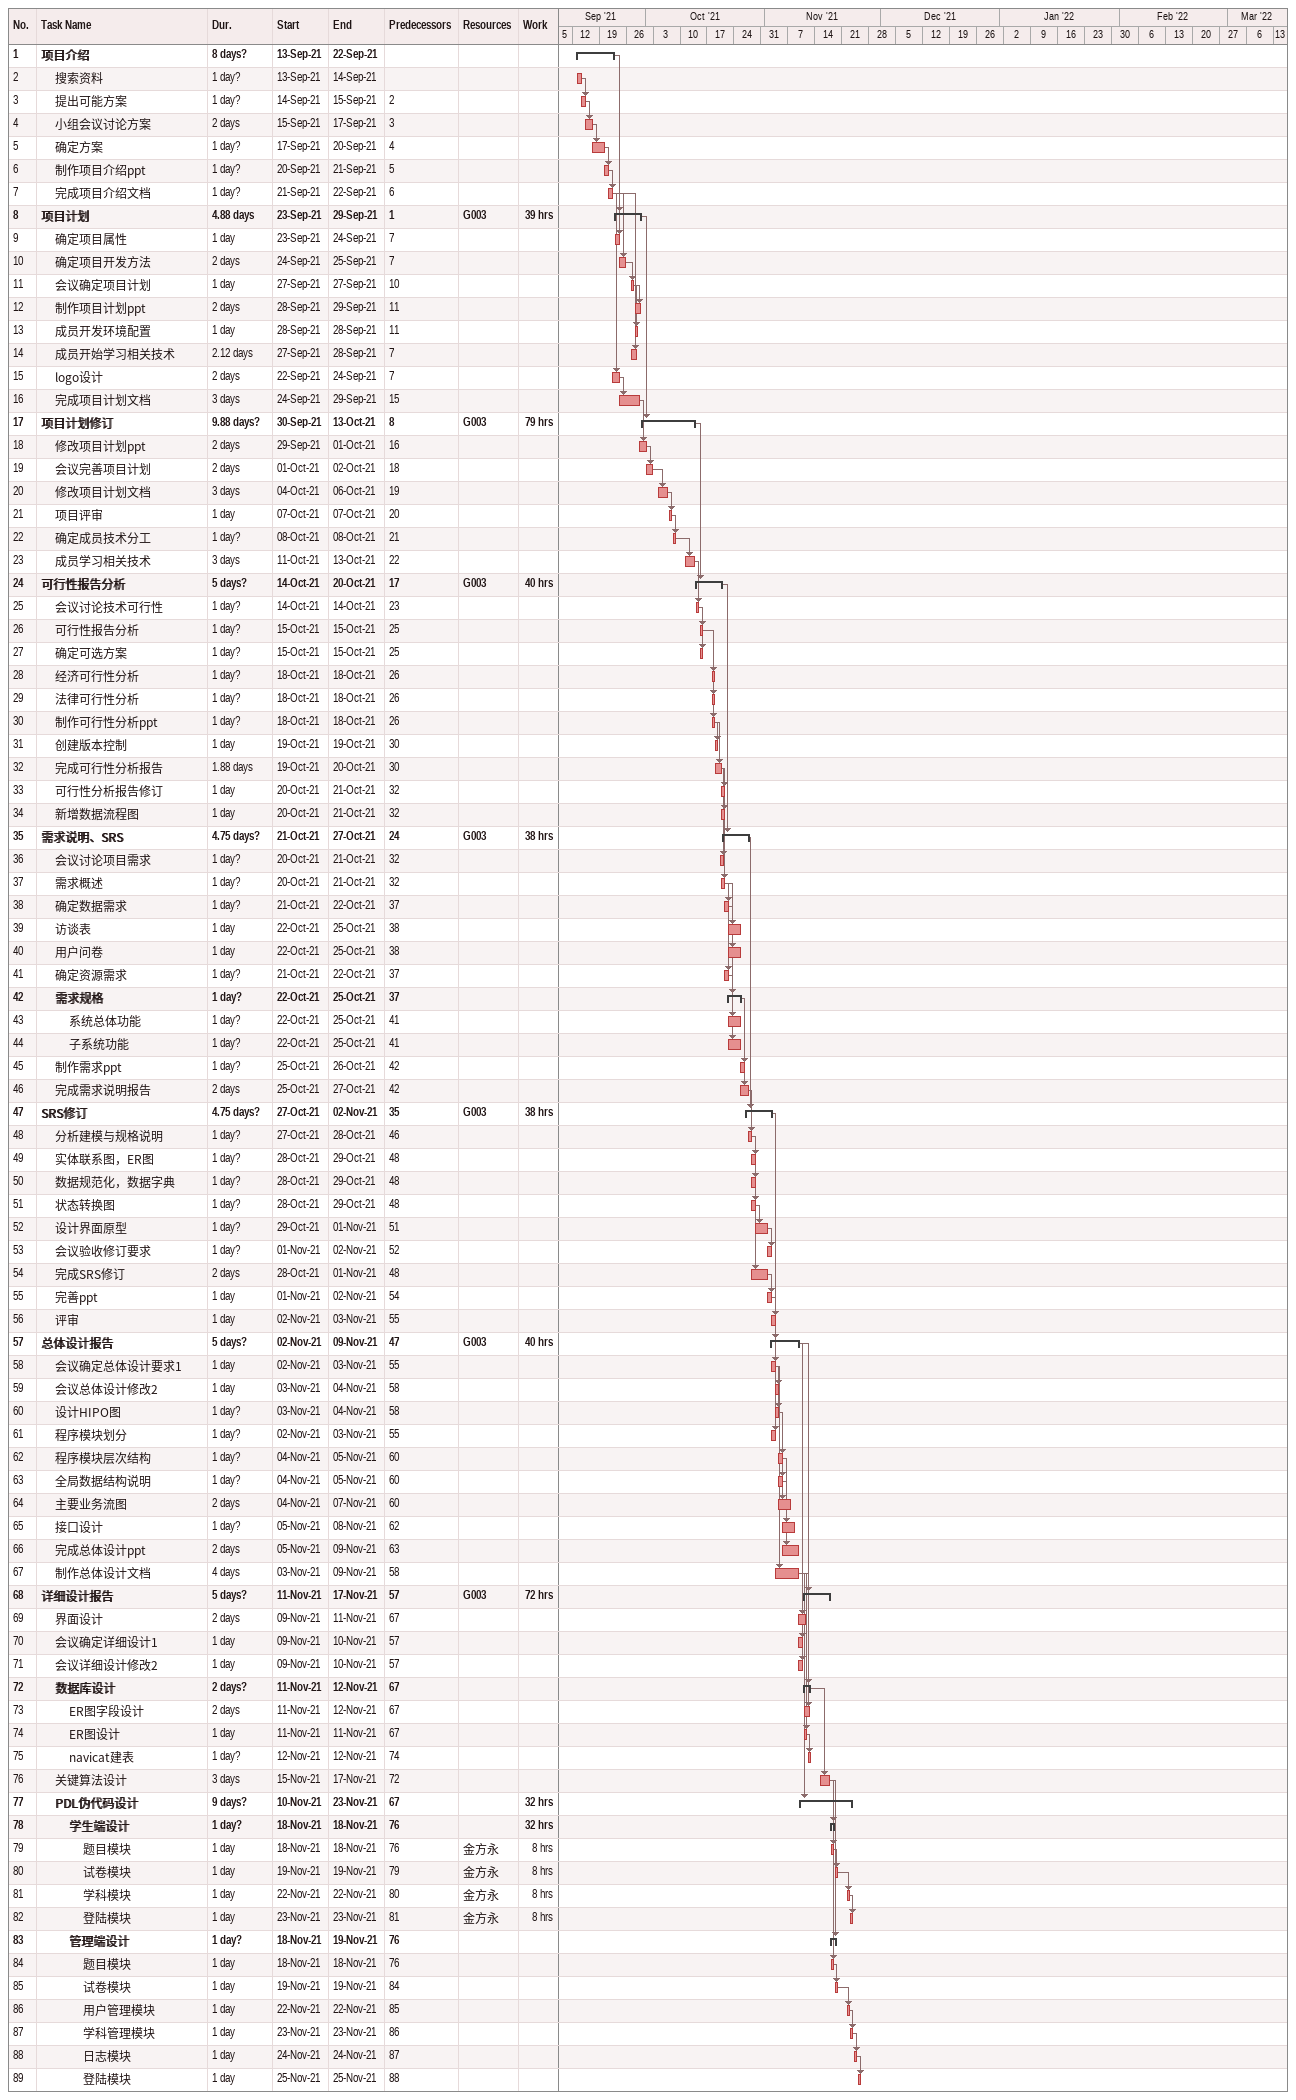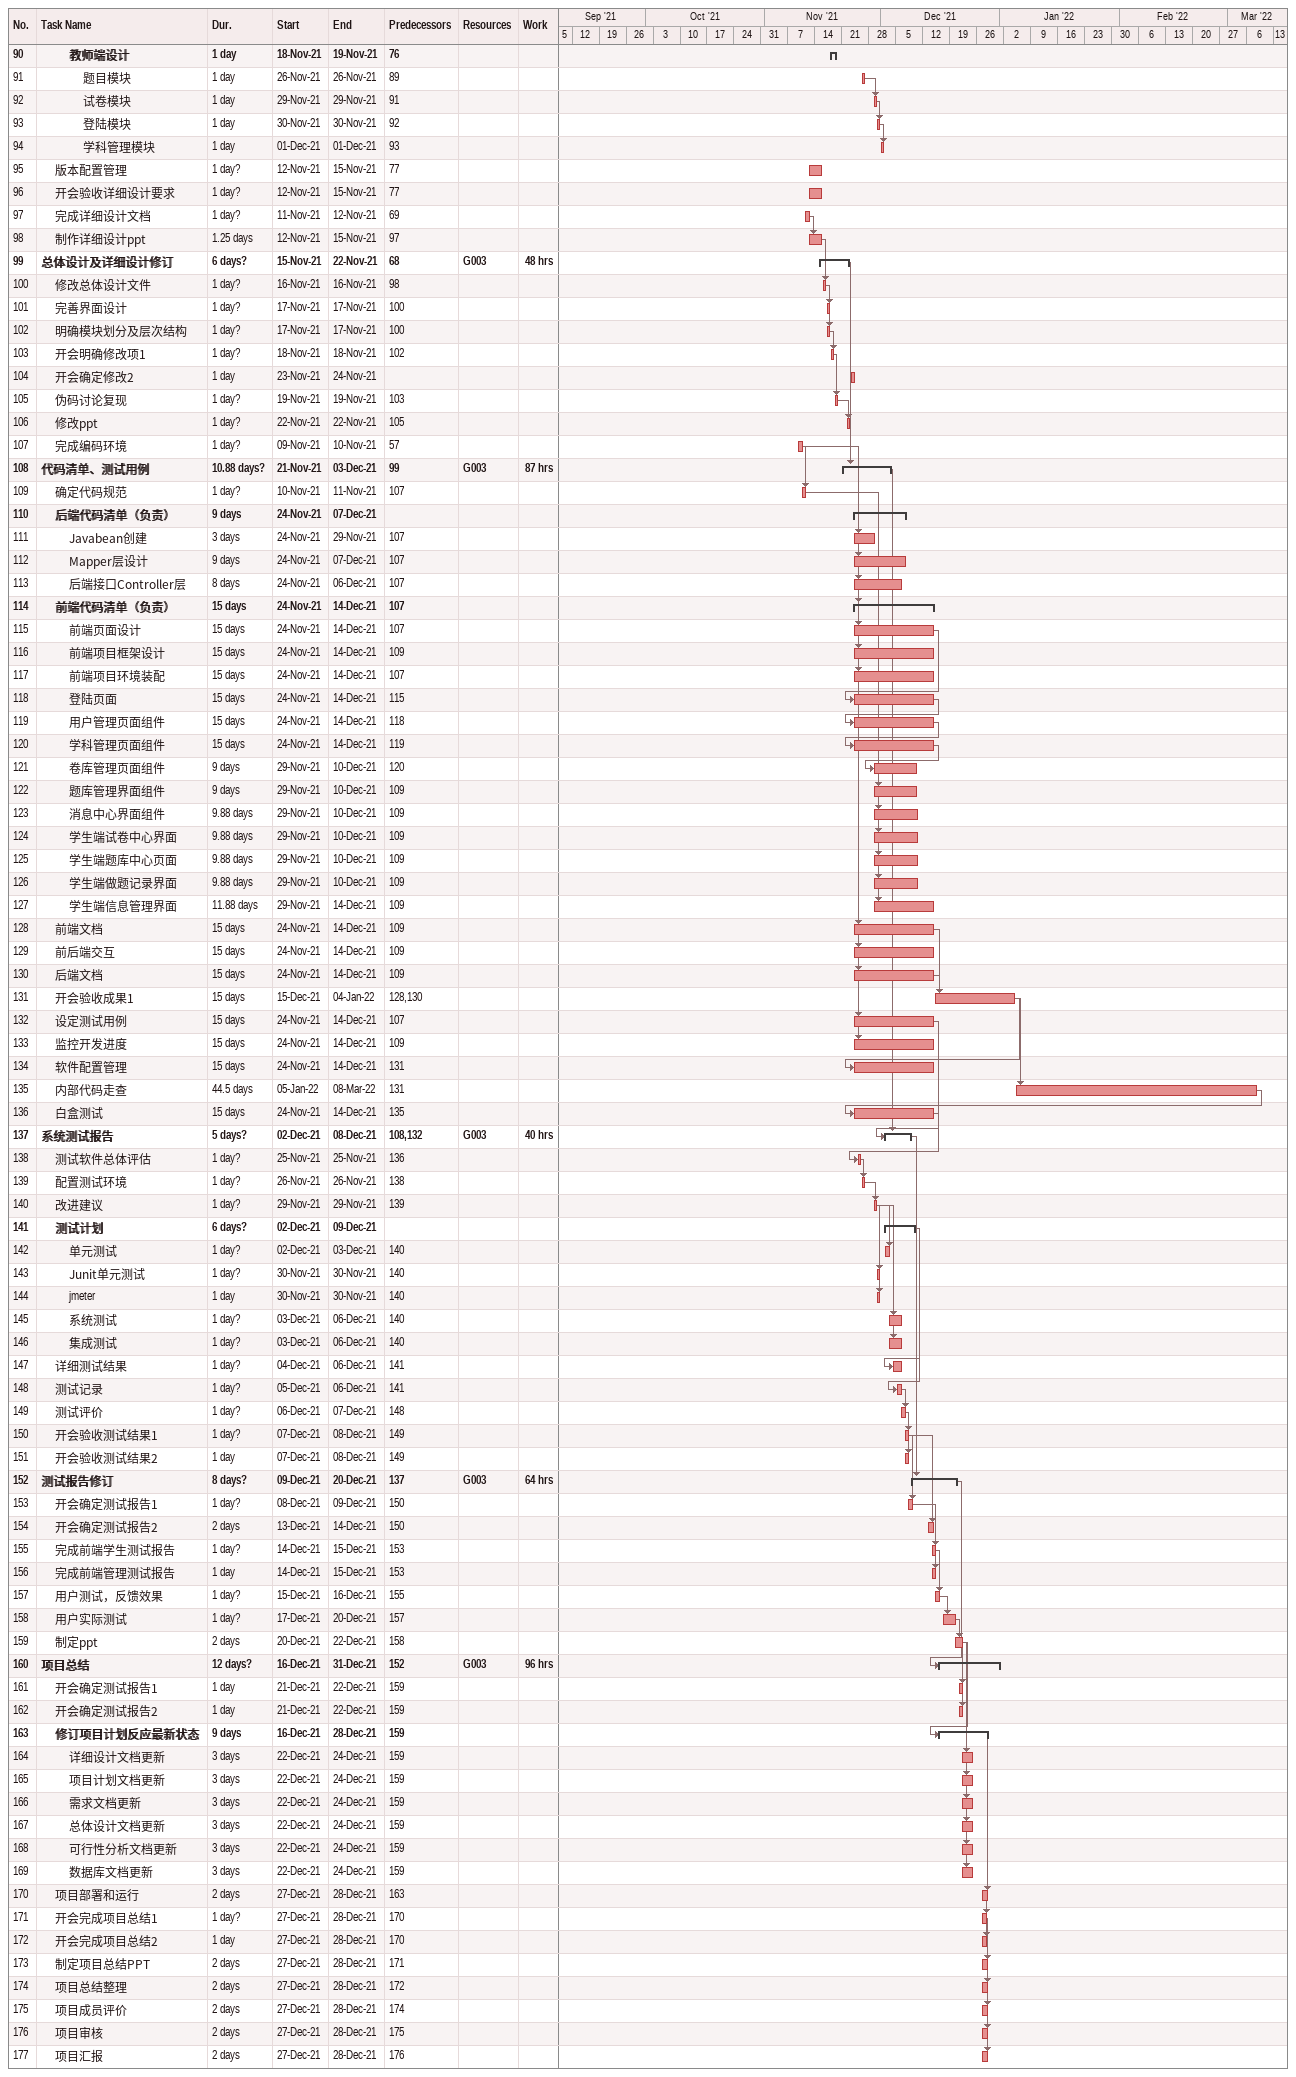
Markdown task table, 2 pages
| ID | Level | Task | Duration | Start | Finish | Predecessors | Resources | Work (h) |
|---|---|---|---|---|---|---|---|---|
| 1 | 1 | **项目介绍** | 8d? | 2021-09-13 | 2021-09-22 |  |  |  |
| 2 | 2 | 搜索资料 | 1d? | 2021-09-13 | 2021-09-14 |  |  |  |
| 3 | 2 | 提出可能方案 | 1d? | 2021-09-14 | 2021-09-15 | 2 |  |  |
| 4 | 2 | 小组会议讨论方案 | 2d | 2021-09-15 | 2021-09-17 | 3 |  |  |
| 5 | 2 | 确定方案 | 1d? | 2021-09-17 | 2021-09-20 | 4 |  |  |
| 6 | 2 | 制作项目介绍ppt | 1d? | 2021-09-20 | 2021-09-21 | 5 |  |  |
| 7 | 2 | 完成项目介绍文档 | 1d? | 2021-09-21 | 2021-09-22 | 6 |  |  |
| 8 | 1 | **项目计划** | 4.88d | 2021-09-23 | 2021-09-29 | 1 | G003 | 39 |
| 9 | 2 | 确定项目属性 | 1d | 2021-09-23 | 2021-09-24 | 7 |  |  |
| 10 | 2 | 确定项目开发方法 | 2d | 2021-09-24 | 2021-09-25 | 7 |  |  |
| 11 | 2 | 会议确定项目计划 | 1d | 2021-09-27 | 2021-09-27 | 10 |  |  |
| 12 | 2 | 制作项目计划ppt | 2d | 2021-09-28 | 2021-09-29 | 11 |  |  |
| 13 | 2 | 成员开发环境配置 | 1d | 2021-09-28 | 2021-09-28 | 11 |  |  |
| 14 | 2 | 成员开始学习相关技术 | 2.12d | 2021-09-27 | 2021-09-28 | 7 |  |  |
| 15 | 2 | logo设计 | 2d | 2021-09-22 | 2021-09-24 | 7 |  |  |
| 16 | 2 | 完成项目计划文档 | 3d | 2021-09-24 | 2021-09-29 | 15 |  |  |
| 17 | 1 | **项目计划修订** | 9.88d? | 2021-09-30 | 2021-10-13 | 8 | G003 | 79 |
| 18 | 2 | 修改项目计划ppt | 2d | 2021-09-29 | 2021-10-01 | 16 |  |  |
| 19 | 2 | 会议完善项目计划 | 2d | 2021-10-01 | 2021-10-02 | 18 |  |  |
| 20 | 2 | 修改项目计划文档 | 3d | 2021-10-04 | 2021-10-06 | 19 |  |  |
| 21 | 2 | 项目评审 | 1d | 2021-10-07 | 2021-10-07 | 20 |  |  |
| 22 | 2 | 确定成员技术分工 | 1d? | 2021-10-08 | 2021-10-08 | 21 |  |  |
| 23 | 2 | 成员学习相关技术 | 3d | 2021-10-11 | 2021-10-13 | 22 |  |  |
| 24 | 1 | **可行性报告分析** | 5d? | 2021-10-14 | 2021-10-20 | 17 | G003 | 40 |
| 25 | 2 | 会议讨论技术可行性 | 1d? | 2021-10-14 | 2021-10-14 | 23 |  |  |
| 26 | 2 | 可行性报告分析 | 1d? | 2021-10-15 | 2021-10-15 | 25 |  |  |
| 27 | 2 | 确定可选方案 | 1d? | 2021-10-15 | 2021-10-15 | 25 |  |  |
| 28 | 2 | 经济可行性分析 | 1d? | 2021-10-18 | 2021-10-18 | 26 |  |  |
| 29 | 2 | 法律可行性分析 | 1d? | 2021-10-18 | 2021-10-18 | 26 |  |  |
| 30 | 2 | 制作可行性分析ppt | 1d? | 2021-10-18 | 2021-10-18 | 26 |  |  |
| 31 | 2 | 创建版本控制 | 1d | 2021-10-19 | 2021-10-19 | 30 |  |  |
| 32 | 2 | 完成可行性分析报告 | 1.88d | 2021-10-19 | 2021-10-20 | 30 |  |  |
| 33 | 2 | 可行性分析报告修订 | 1d | 2021-10-20 | 2021-10-21 | 32 |  |  |
| 34 | 2 | 新增数据流程图 | 1d | 2021-10-20 | 2021-10-21 | 32 |  |  |
| 35 | 1 | **需求说明、SRS** | 4.75d? | 2021-10-21 | 2021-10-27 | 24 | G003 | 38 |
| 36 | 2 | 会议讨论项目需求 | 1d? | 2021-10-20 | 2021-10-21 | 32 |  |  |
| 37 | 2 | 需求概述 | 1d? | 2021-10-20 | 2021-10-21 | 32 |  |  |
| 38 | 2 | 确定数据需求 | 1d? | 2021-10-21 | 2021-10-22 | 37 |  |  |
| 39 | 2 | 访谈表 | 1d | 2021-10-22 | 2021-10-25 | 38 |  |  |
| 40 | 2 | 用户问卷 | 1d | 2021-10-22 | 2021-10-25 | 38 |  |  |
| 41 | 2 | 确定资源需求 | 1d? | 2021-10-21 | 2021-10-22 | 37 |  |  |
| 42 | 2 | **需求规格** | 1d? | 2021-10-22 | 2021-10-25 | 37 |  |  |
| 43 | 3 | 系统总体功能 | 1d? | 2021-10-22 | 2021-10-25 | 41 |  |  |
| 44 | 3 | 子系统功能 | 1d? | 2021-10-22 | 2021-10-25 | 41 |  |  |
| 45 | 2 | 制作需求ppt | 1d? | 2021-10-25 | 2021-10-26 | 42 |  |  |
| 46 | 2 | 完成需求说明报告 | 2d | 2021-10-25 | 2021-10-27 | 42 |  |  |
| 47 | 1 | **SRS修订** | 4.75d? | 2021-10-27 | 2021-11-02 | 35 | G003 | 38 |
| 48 | 2 | 分析建模与规格说明 | 1d? | 2021-10-27 | 2021-10-28 | 46 |  |  |
| 49 | 2 | 实体联系图，ER图 | 1d? | 2021-10-28 | 2021-10-29 | 48 |  |  |
| 50 | 2 | 数据规范化，数据字典 | 1d? | 2021-10-28 | 2021-10-29 | 48 |  |  |
| 51 | 2 | 状态转换图 | 1d? | 2021-10-28 | 2021-10-29 | 48 |  |  |
| 52 | 2 | 设计界面原型 | 1d? | 2021-10-29 | 2021-11-01 | 51 |  |  |
| 53 | 2 | 会议验收修订要求 | 1d? | 2021-11-01 | 2021-11-02 | 52 |  |  |
| 54 | 2 | 完成SRS修订 | 2d | 2021-10-28 | 2021-11-01 | 48 |  |  |
| 55 | 2 | 完善ppt | 1d | 2021-11-01 | 2021-11-02 | 54 |  |  |
| 56 | 2 | 评审 | 1d | 2021-11-02 | 2021-11-03 | 55 |  |  |
| 57 | 1 | **总体设计报告** | 5d? | 2021-11-02 | 2021-11-09 | 47 | G003 | 40 |
| 58 | 2 | 会议确定总体设计要求1 | 1d | 2021-11-02 | 2021-11-03 | 55 |  |  |
| 59 | 2 | 会议总体设计修改2 | 1d | 2021-11-03 | 2021-11-04 | 58 |  |  |
| 60 | 2 | 设计HIPO图 | 1d? | 2021-11-03 | 2021-11-04 | 58 |  |  |
| 61 | 2 | 程序模块划分 | 1d? | 2021-11-02 | 2021-11-03 | 55 |  |  |
| 62 | 2 | 程序模块层次结构 | 1d? | 2021-11-04 | 2021-11-05 | 60 |  |  |
| 63 | 2 | 全局数据结构说明 | 1d? | 2021-11-04 | 2021-11-05 | 60 |  |  |
| 64 | 2 | 主要业务流图 | 2d | 2021-11-04 | 2021-11-07 | 60 |  |  |
| 65 | 2 | 接口设计 | 1d? | 2021-11-05 | 2021-11-08 | 62 |  |  |
| 66 | 2 | 完成总体设计ppt | 2d | 2021-11-05 | 2021-11-09 | 63 |  |  |
| 67 | 2 | 制作总体设计文档 | 4d | 2021-11-03 | 2021-11-09 | 58 |  |  |
| 68 | 1 | **详细设计报告** | 5d? | 2021-11-11 | 2021-11-17 | 57 | G003 | 72 |
| 69 | 2 | 界面设计 | 2d | 2021-11-09 | 2021-11-11 | 67 |  |  |
| 70 | 2 | 会议确定详细设计1 | 1d | 2021-11-09 | 2021-11-10 | 57 |  |  |
| 71 | 2 | 会议详细设计修改2 | 1d | 2021-11-09 | 2021-11-10 | 57 |  |  |
| 72 | 2 | **数据库设计** | 2d? | 2021-11-11 | 2021-11-12 | 67 |  |  |
| 73 | 3 | ER图字段设计 | 2d | 2021-11-11 | 2021-11-12 | 67 |  |  |
| 74 | 3 | ER图设计 | 1d | 2021-11-11 | 2021-11-11 | 67 |  |  |
| 75 | 3 | navicat建表 | 1d? | 2021-11-12 | 2021-11-12 | 74 |  |  |
| 76 | 2 | 关键算法设计 | 3d | 2021-11-15 | 2021-11-17 | 72 |  |  |
| 77 | 2 | **PDL伪代码设计** | 9d? | 2021-11-10 | 2021-11-23 | 67 |  | 32 |
| 78 | 3 | **学生端设计** | 1d? | 2021-11-18 | 2021-11-18 | 76 |  | 32 |
| 79 | 4 | 题目模块 | 1d | 2021-11-18 | 2021-11-18 | 76 | 金方永 | 8 |
| 80 | 4 | 试卷模块 | 1d | 2021-11-19 | 2021-11-19 | 79 | 金方永 | 8 |
| 81 | 4 | 学科模块 | 1d | 2021-11-22 | 2021-11-22 | 80 | 金方永 | 8 |
| 82 | 4 | 登陆模块 | 1d | 2021-11-23 | 2021-11-23 | 81 | 金方永 | 8 |
| 83 | 3 | **管理端设计** | 1d? | 2021-11-18 | 2021-11-19 | 76 |  |  |
| 84 | 4 | 题目模块 | 1d | 2021-11-18 | 2021-11-18 | 76 |  |  |
| 85 | 4 | 试卷模块 | 1d | 2021-11-19 | 2021-11-19 | 84 |  |  |
| 86 | 4 | 用户管理模块 | 1d | 2021-11-22 | 2021-11-22 | 85 |  |  |
| 87 | 4 | 学科管理模块 | 1d | 2021-11-23 | 2021-11-23 | 86 |  |  |
| 88 | 4 | 日志模块 | 1d | 2021-11-24 | 2021-11-24 | 87 |  |  |
| 89 | 4 | 登陆模块 | 1d | 2021-11-25 | 2021-11-25 | 88 |  |  |
| 90 | 3 | **教师端设计** | 1d | 2021-11-18 | 2021-11-19 | 76 |  |  |
| 91 | 4 | 题目模块 | 1d | 2021-11-26 | 2021-11-26 | 89 |  |  |
| 92 | 4 | 试卷模块 | 1d | 2021-11-29 | 2021-11-29 | 91 |  |  |
| 93 | 4 | 登陆模块 | 1d | 2021-11-30 | 2021-11-30 | 92 |  |  |
| 94 | 4 | 学科管理模块 | 1d | 2021-12-01 | 2021-12-01 | 93 |  |  |
| 95 | 2 | 版本配置管理 | 1d? | 2021-11-12 | 2021-11-15 | 77 |  |  |
| 96 | 2 | 开会验收详细设计要求 | 1d? | 2021-11-12 | 2021-11-15 | 77 |  |  |
| 97 | 2 | 完成详细设计文档 | 1d? | 2021-11-11 | 2021-11-12 | 69 |  |  |
| 98 | 2 | 制作详细设计ppt | 1.25d | 2021-11-12 | 2021-11-15 | 97 |  |  |
| 99 | 1 | **总体设计及详细设计修订** | 6d? | 2021-11-15 | 2021-11-22 | 68 | G003 | 48 |
| 100 | 2 | 修改总体设计文件 | 1d? | 2021-11-16 | 2021-11-16 | 98 |  |  |
| 101 | 2 | 完善界面设计 | 1d? | 2021-11-17 | 2021-11-17 | 100 |  |  |
| 102 | 2 | 明确模块划分及层次结构 | 1d? | 2021-11-17 | 2021-11-17 | 100 |  |  |
| 103 | 2 | 开会明确修改项1 | 1d? | 2021-11-18 | 2021-11-18 | 102 |  |  |
| 104 | 2 | 开会确定修改2 | 1d | 2021-11-23 | 2021-11-24 |  |  |  |
| 105 | 2 | 伪码讨论复现 | 1d? | 2021-11-19 | 2021-11-19 | 103 |  |  |
| 106 | 2 | 修改ppt | 1d? | 2021-11-22 | 2021-11-22 | 105 |  |  |
| 107 | 2 | 完成编码环境 | 1d? | 2021-11-09 | 2021-11-10 | 57 |  |  |
| 108 | 1 | **代码清单、测试用例** | 10.88d? | 2021-11-21 | 2021-12-03 | 99 | G003 | 87 |
| 109 | 2 | 确定代码规范 | 1d? | 2021-11-10 | 2021-11-11 | 107 |  |  |
| 110 | 2 | **后端代码清单（负责）** | 9d | 2021-11-24 | 2021-12-07 |  |  |  |
| 111 | 3 | Javabean创建 | 3d | 2021-11-24 | 2021-11-29 | 107 |  |  |
| 112 | 3 | Mapper层设计 | 9d | 2021-11-24 | 2021-12-07 | 107 |  |  |
| 113 | 3 | 后端接口Controller层 | 8d | 2021-11-24 | 2021-12-06 | 107 |  |  |
| 114 | 2 | **前端代码清单（负责）** | 15d | 2021-11-24 | 2021-12-14 | 107 |  |  |
| 115 | 3 | 前端页面设计 | 15d | 2021-11-24 | 2021-12-14 | 107 |  |  |
| 116 | 3 | 前端项目框架设计 | 15d | 2021-11-24 | 2021-12-14 | 109 |  |  |
| 117 | 3 | 前端项目环境装配 | 15d | 2021-11-24 | 2021-12-14 | 107 |  |  |
| 118 | 3 | 登陆页面 | 15d | 2021-11-24 | 2021-12-14 | 115 |  |  |
| 119 | 3 | 用户管理页面组件 | 15d | 2021-11-24 | 2021-12-14 | 118 |  |  |
| 120 | 3 | 学科管理页面组件 | 15d | 2021-11-24 | 2021-12-14 | 119 |  |  |
| 121 | 3 | 卷库管理页面组件 | 9d | 2021-11-29 | 2021-12-10 | 120 |  |  |
| 122 | 3 | 题库管理界面组件 | 9d | 2021-11-29 | 2021-12-10 | 109 |  |  |
| 123 | 3 | 消息中心界面组件 | 9.88d | 2021-11-29 | 2021-12-10 | 109 |  |  |
| 124 | 3 | 学生端试卷中心界面 | 9.88d | 2021-11-29 | 2021-12-10 | 109 |  |  |
| 125 | 3 | 学生端题库中心页面 | 9.88d | 2021-11-29 | 2021-12-10 | 109 |  |  |
| 126 | 3 | 学生端做题记录界面 | 9.88d | 2021-11-29 | 2021-12-10 | 109 |  |  |
| 127 | 3 | 学生端信息管理界面 | 11.88d | 2021-11-29 | 2021-12-14 | 109 |  |  |
| 128 | 2 | 前端文档 | 15d | 2021-11-24 | 2021-12-14 | 109 |  |  |
| 129 | 2 | 前后端交互 | 15d | 2021-11-24 | 2021-12-14 | 109 |  |  |
| 130 | 2 | 后端文档 | 15d | 2021-11-24 | 2021-12-14 | 109 |  |  |
| 131 | 2 | 开会验收成果1 | 15d | 2021-12-15 | 2022-01-04 | 128, 130 |  |  |
| 132 | 2 | 设定测试用例 | 15d | 2021-11-24 | 2021-12-14 | 107 |  |  |
| 133 | 2 | 监控开发进度 | 15d | 2021-11-24 | 2021-12-14 | 109 |  |  |
| 134 | 2 | 软件配置管理 | 15d | 2021-11-24 | 2021-12-14 | 131 |  |  |
| 135 | 2 | 内部代码走查 | 44.5d | 2022-01-05 | 2022-03-08 | 131 |  |  |
| 136 | 2 | 白盒测试 | 15d | 2021-11-24 | 2021-12-14 | 135 |  |  |
| 137 | 1 | **系统测试报告** | 5d? | 2021-12-02 | 2021-12-08 | 108, 132 | G003 | 40 |
| 138 | 2 | 测试软件总体评估 | 1d? | 2021-11-25 | 2021-11-25 | 136 |  |  |
| 139 | 2 | 配置测试环境 | 1d? | 2021-11-26 | 2021-11-26 | 138 |  |  |
| 140 | 2 | 改进建议 | 1d? | 2021-11-29 | 2021-11-29 | 139 |  |  |
| 141 | 2 | **测试计划** | 6d? | 2021-12-02 | 2021-12-09 |  |  |  |
| 142 | 3 | 单元测试 | 1d? | 2021-12-02 | 2021-12-03 | 140 |  |  |
| 143 | 3 | Junit单元测试 | 1d? | 2021-11-30 | 2021-11-30 | 140 |  |  |
| 144 | 3 | jmeter | 1d | 2021-11-30 | 2021-11-30 | 140 |  |  |
| 145 | 3 | 系统测试 | 1d? | 2021-12-03 | 2021-12-06 | 140 |  |  |
| 146 | 3 | 集成测试 | 1d? | 2021-12-03 | 2021-12-06 | 140 |  |  |
| 147 | 2 | 详细测试结果 | 1d? | 2021-12-04 | 2021-12-06 | 141 |  |  |
| 148 | 2 | 测试记录 | 1d? | 2021-12-05 | 2021-12-06 | 141 |  |  |
| 149 | 2 | 测试评价 | 1d? | 2021-12-06 | 2021-12-07 | 148 |  |  |
| 150 | 2 | 开会验收测试结果1 | 1d? | 2021-12-07 | 2021-12-08 | 149 |  |  |
| 151 | 2 | 开会验收测试结果2 | 1d | 2021-12-07 | 2021-12-08 | 149 |  |  |
| 152 | 1 | **测试报告修订** | 8d? | 2021-12-09 | 2021-12-20 | 137 | G003 | 64 |
| 153 | 2 | 开会确定测试报告1 | 1d? | 2021-12-08 | 2021-12-09 | 150 |  |  |
| 154 | 2 | 开会确定测试报告2 | 2d | 2021-12-13 | 2021-12-14 | 150 |  |  |
| 155 | 2 | 完成前端学生测试报告 | 1d? | 2021-12-14 | 2021-12-15 | 153 |  |  |
| 156 | 2 | 完成前端管理测试报告 | 1d | 2021-12-14 | 2021-12-15 | 153 |  |  |
| 157 | 2 | 用户测试，反馈效果 | 1d? | 2021-12-15 | 2021-12-16 | 155 |  |  |
| 158 | 2 | 用户实际测试 | 1d? | 2021-12-17 | 2021-12-20 | 157 |  |  |
| 159 | 2 | 制定ppt | 2d | 2021-12-20 | 2021-12-22 | 158 |  |  |
| 160 | 1 | **项目总结** | 12d? | 2021-12-16 | 2021-12-31 | 152 | G003 | 96 |
| 161 | 2 | 开会确定测试报告1 | 1d | 2021-12-21 | 2021-12-22 | 159 |  |  |
| 162 | 2 | 开会确定测试报告2 | 1d | 2021-12-21 | 2021-12-22 | 159 |  |  |
| 163 | 2 | **修订项目计划反应最新状态** | 9d | 2021-12-16 | 2021-12-28 | 159 |  |  |
| 164 | 3 | 详细设计文档更新 | 3d | 2021-12-22 | 2021-12-24 | 159 |  |  |
| 165 | 3 | 项目计划文档更新 | 3d | 2021-12-22 | 2021-12-24 | 159 |  |  |
| 166 | 3 | 需求文档更新 | 3d | 2021-12-22 | 2021-12-24 | 159 |  |  |
| 167 | 3 | 总体设计文档更新 | 3d | 2021-12-22 | 2021-12-24 | 159 |  |  |
| 168 | 3 | 可行性分析文档更新 | 3d | 2021-12-22 | 2021-12-24 | 159 |  |  |
| 169 | 3 | 数据库文档更新 | 3d | 2021-12-22 | 2021-12-24 | 159 |  |  |
| 170 | 2 | 项目部署和运行 | 2d | 2021-12-27 | 2021-12-28 | 163 |  |  |
| 171 | 2 | 开会完成项目总结1 | 1d? | 2021-12-27 | 2021-12-28 | 170 |  |  |
| 172 | 2 | 开会完成项目总结2 | 1d | 2021-12-27 | 2021-12-28 | 170 |  |  |
| 173 | 2 | 制定项目总结PPT | 2d | 2021-12-27 | 2021-12-28 | 171 |  |  |
| 174 | 2 | 项目总结整理 | 2d | 2021-12-27 | 2021-12-28 | 172 |  |  |
| 175 | 2 | 项目成员评价 | 2d | 2021-12-27 | 2021-12-28 | 174 |  |  |
| 176 | 2 | 项目审核 | 2d | 2021-12-27 | 2021-12-28 | 175 |  |  |
| 177 | 2 | 项目汇报 | 2d | 2021-12-27 | 2021-12-28 | 176 |  |  |
